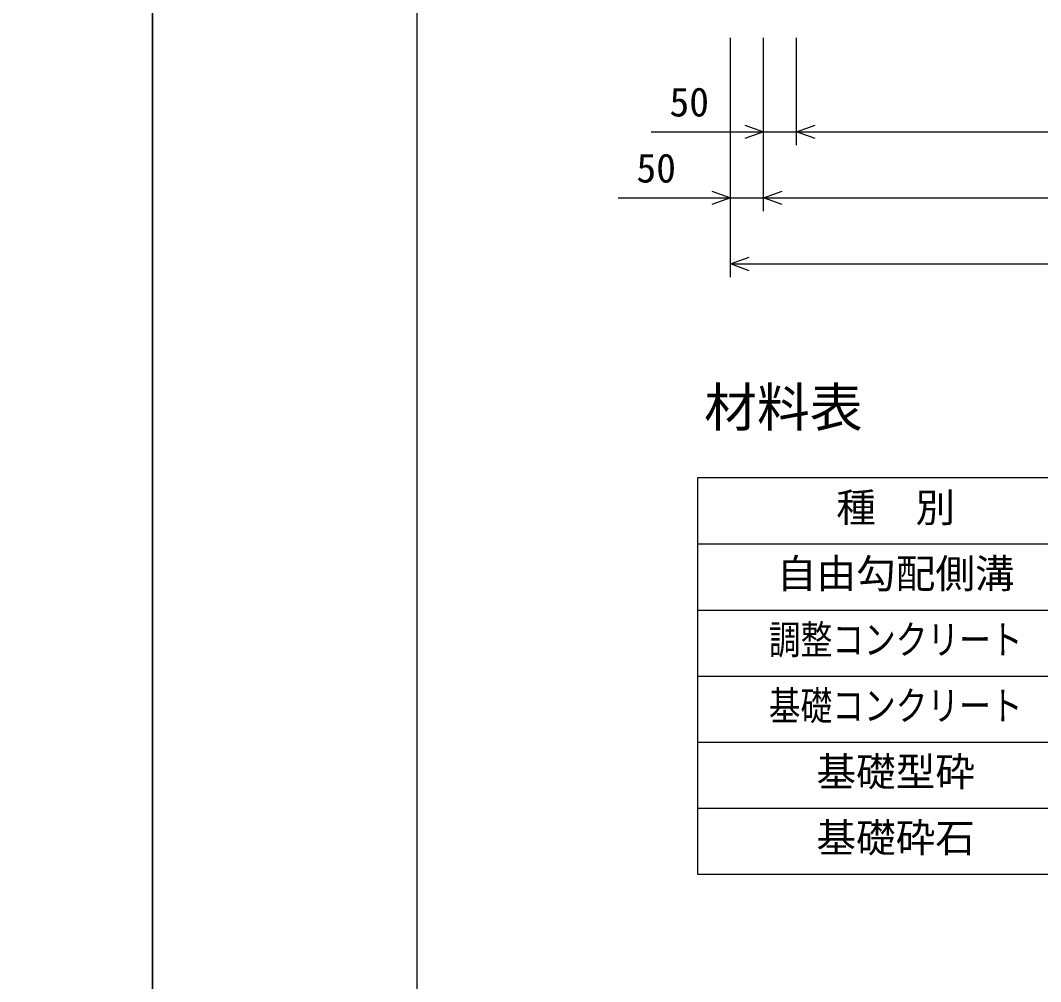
# Model space of a CAD drawing. Units: millimetres, scale not verified. Extents: x -16800 to 16800, y -5940 to 5940.
# Drawn here: x -200 to 1344, y -2846 to -1391 of the extents above; entities that cross this region are included whole.
import ezdxf
from ezdxf.enums import TextEntityAlignment as Align

# ---------------------------------------------------------------- set-up
doc = ezdxf.new("R2010")
doc.units = ezdxf.units.MM
doc.header["$LTSCALE"] = 20
for name, color, linetype, lineweight in [('0-0_DIM', 7, 'Continuous', 25), ('0-1_Defpoints', 5, 'Continuous', 25), ('0-3_HYO', 3, 'Continuous', 25), ('0-4_HYO2', 4, 'Continuous', 25), ('0-6_TXT', 7, 'Continuous', 25), ('0-7_WAKU', 3, 'Continuous', 25)]:
    doc.layers.add(name, color=color, linetype=linetype, lineweight=lineweight)
doc.styles.add('ＭＳ ゴシック', font='')
doc.styles.get('ＭＳ ゴシック').set_extended_font_data('MS Gothic')

msp = doc.modelspace()

# ---------------------------------------------------------------- linework, layer by layer
at = {"layer": '0-0_DIM'}
for p, q in [((875, -1779.37), (875, -1417.02)), ((925, -1679.37), (925, -1417.02)), ((975, -1579.37), (975, -1417.02)), ((755, -1559.37), (975, -1559.37)), ((975, -1559.37), (2225, -1559.37)), ((705, -1659.37), (925, -1659.37)), ((925, -1659.37), (2275, -1659.37)), ((875, -1759.37), (2325, -1759.37))]:
    msp.add_line(p, q, dxfattribs=at)
for points in [[(896.81, -1549.11), (925, -1559.37), (896.81, -1569.63)], [(1003.19, -1569.63), (975, -1559.37), (1003.19, -1549.11)], [(846.81, -1649.11), (875, -1659.37), (846.81, -1669.63)], [(953.19, -1669.63), (925, -1659.37), (953.19, -1649.11)], [(903.19, -1769.63), (875, -1759.37), (903.19, -1749.11)]]:
    msp.add_lwpolyline(points, dxfattribs=at)
at = {"layer": '0-1_Defpoints'}
for points in [[(-16800, -5940), (0, -5940), (0, 5940), (-16800, 5940)], [(0, -5940), (16800, -5940), (16800, 5940), (0, 5940)]]:
    msp.add_lwpolyline(points, close=True, dxfattribs=at)
at = {"layer": '0-3_HYO'}
msp.add_line((825, -2183.31), (2375, -2183.31), dxfattribs=at)
msp.add_lwpolyline([(825, -2683.31), (2375, -2683.31), (2375, -2083.31), (825, -2083.31)], close=True, dxfattribs=at)
at = {"layer": '0-4_HYO2'}
for p, q in [((825, -2283.31), (2375, -2283.31)), ((825, -2383.31), (2375, -2383.31)), ((825, -2483.31), (2375, -2483.31)), ((825, -2583.31), (2375, -2583.31))]:
    msp.add_line(p, q, dxfattribs=at)
at = {"layer": '0-7_WAKU'}
msp.add_lwpolyline([(400, -5540), (16400, -5540), (16400, 5540), (400, 5540)], close=True, dxfattribs=at)

# ---------------------------------------------------------------- texts
at = {"layer": '0-0_DIM', "style": 'ＭＳ ゴシック'}
for p in [(782.56, -1549.37), (732.56, -1649.37)]:
    msp.add_text('50', height=43.99, dxfattribs=at).set_placement(p, align=Align.BOTTOM_LEFT)
at = {"layer": '0-6_TXT', "style": 'ＭＳ ゴシック'}
for s, height, p in [('材料表', 58.65, (835, -2023.31)), ('種\u3000別', 43.99, (1035, -2163.31)), ('自由勾配側溝', 43.99, (945, -2263.31)), ('基礎型砕', 43.99, (1005, -2563.31)), ('基礎砕石', 43.99, (1005, -2663.31))]:
    msp.add_text(s, height=height, dxfattribs=at).set_placement(p, align=Align.BOTTOM_LEFT)
at = {"layer": '0-6_TXT', "style": 'ＭＳ ゴシック', "width": 0.8}
for s, p in [('調整コンクリート', (933, -2363.31)), ('基礎コンクリート', (933, -2463.31))]:
    msp.add_text(s, height=43.99, dxfattribs=at).set_placement(p, align=Align.BOTTOM_LEFT)

doc.saveas('drawing.dxf')
